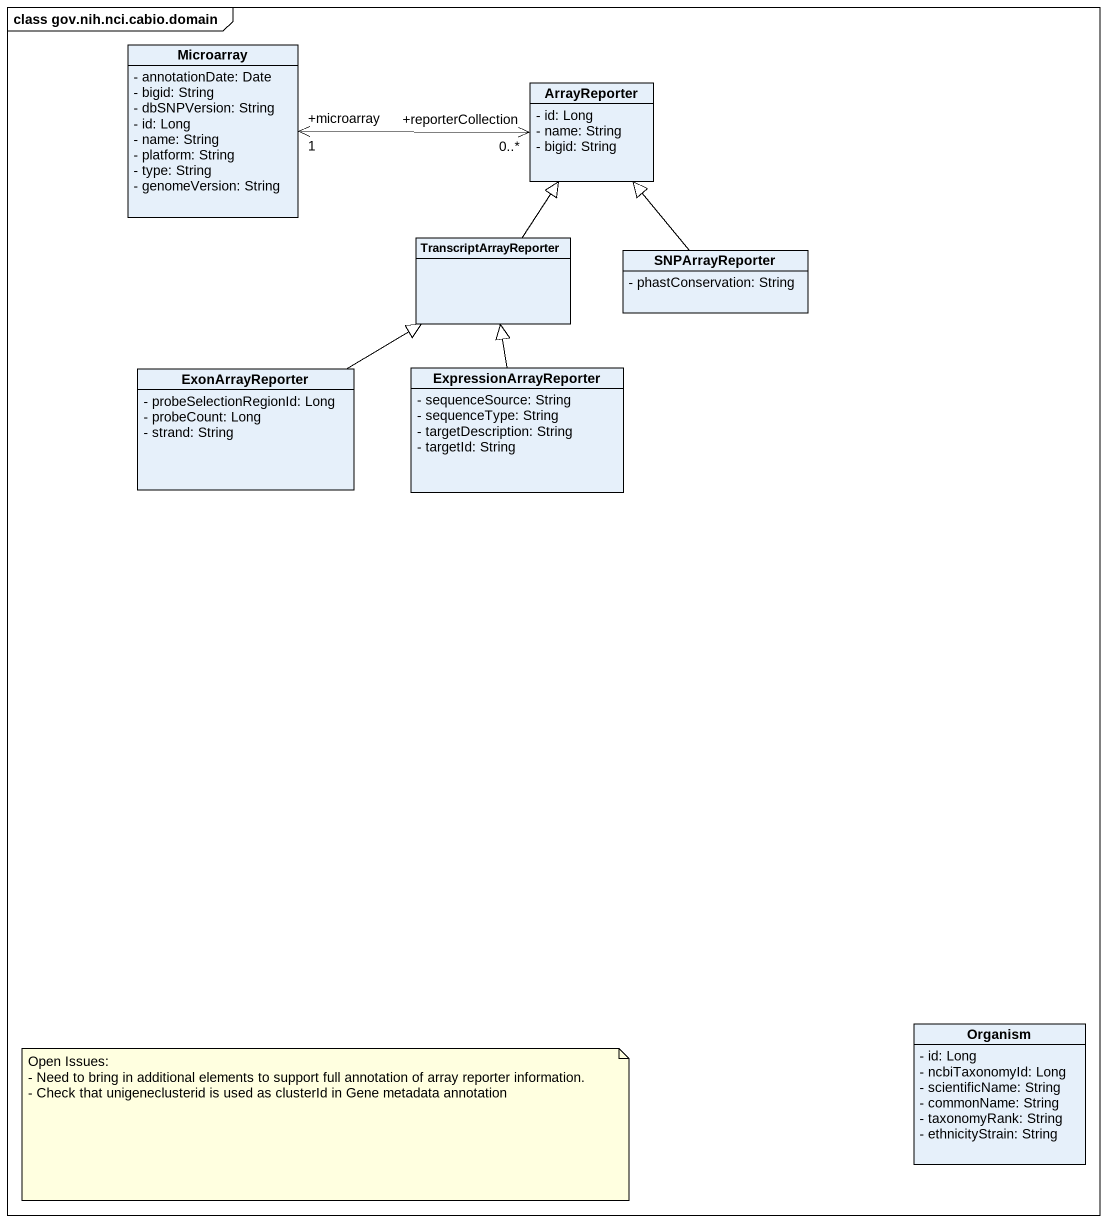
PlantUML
@startuml
mainframe class gov.nih.nci.cabio.domain
hide circle
hide empty members
skinparam classAttributeIconSize 0
class Microarray {
  - annotationDate: Date
  - bigid: String
  - dbSNPVersion: String
  - id: Long
  - name: String
  - platform: String
  - type: String
  - genomeVersion: String
}
class ArrayReporter {
  - id: Long
  - name: String
  - bigid: String
}
class TranscriptArrayReporter
class SNPArrayReporter {
  - phastConservation: String
}
class ExonArrayReporter {
  - probeSelectionRegionId: Long
  - probeCount: Long
  - strand: String
}
class ExpressionArrayReporter {
  - sequenceSource: String
  - sequenceType: String
  - targetDescription: String
  - targetId: String
}
class Organism {
  - id: Long
  - ncbiTaxonomyId: Long
  - scientificName: String
  - commonName: String
  - taxonomyRank: String
  - ethnicityStrain: String
}
Microarray "+microarray\n1" <-right-> "+reporterCollection\n0..*" ArrayReporter
TranscriptArrayReporter -up-|> ArrayReporter
SNPArrayReporter -up-|> ArrayReporter
ExonArrayReporter -up-|> TranscriptArrayReporter
ExpressionArrayReporter -up-|> TranscriptArrayReporter
note as N1
  Open Issues:
  - Need to bring in additional elements to support full annotation of array reporter information.
  - Check that unigeneclusterid is used as clusterId in Gene metadata annotation
end note
@enduml
